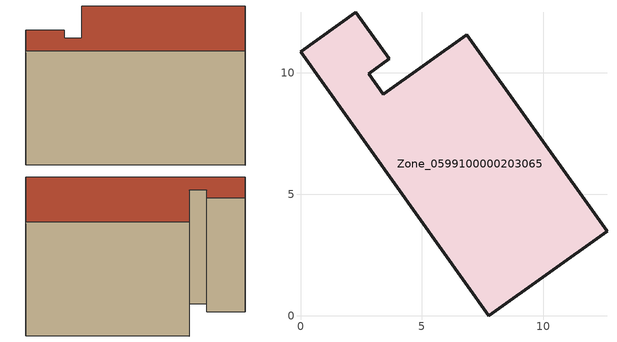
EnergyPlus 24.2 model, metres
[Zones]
Zone_0599100000203065
 floor ground (C_G): 2.28,12.5 3.65,10.59 2.8,9.97 3.41,9.12 6.84,11.58 12.62,3.47 7.76,0 0,10.87 z0
 wall outside (C_F): 7.76,0 12.62,3.47 6.84,11.58 3.41,9.12 2.8,9.97 3.65,10.59 2.28,12.5 0,10.87 7.76,0 z0:7.78
 roof outside (C_R): 3.65,10.59 2.28,12.5 0,10.87 7.76,0 12.62,3.47 6.84,11.58 3.41,9.12 2.8,9.97 z7.78
[BUILDING]
Pand.0599100000203065: North Axis=0; Terrain=City; Loads Convergence Tolerance Value=0.04; Temperature Convergence Tolerance Value=0.4; Solar Distribution=FullExterior; Maximum Number of Warmup Days=25; Minimum Number of Warmup Days=1
[Site:Location]
Rotterdam.The.Hague.AP_ZH_NLD Design_Conditions: Latitude=51.96; Longitude=4.45; Time Zone=1; Elevation=-4.5
[SITE:GROUNDTEMPERATURE:BUILDINGSURFACE]
18, 18, 18, 18, 18, 18, 18, 18, 18, 18, 18, 18
[MATERIAL] Thermal Absorptance=0.9; Solar Absorptance=0.7; Visible Absorptance=0.7
Name | Roughness | Thickness | Conductivity | Density | Specific Heat
G.TC.1975-1991 | MediumSmooth | 0.15 | 0.288461 | 540 | 1210
F.TC.1975-1991 | Rough | 0.3 | 0.230769 | 1920 | 840
R.TC.1975-1991 | MediumRough | 0.2 | 0.153846 | 1500 | 1000
[CONSTRUCTION]
C_G: G.TC.1975-1991
C_F: F.TC.1975-1991
C_R: R.TC.1975-1991
[ZONE]
Zone_0599100000203065: Type=1; Multiplier=1; Ceiling Height=Autocalculate; Volume=Autocalculate; Floor Area=autocalculate; Part of Total Floor Area=Yes
[ZONEINFILTRATION:DESIGNFLOWRATE]
Infil_Zone_0599100000203065: Zone or ZoneList or Space or SpaceList=Zone_0599100000203065; Schedule=AlwaysOn; Design Flow Rate Calculation Method=Flow/Area; Flow Rate per Floor Area=0.003; Constant Term Coefficient=1; Temperature Term Coefficient=0; Velocity Term Coefficient=0; Velocity Squared Term Coefficient=0
[HVACTEMPLATE:ZONE:IDEALLOADSAIRSYSTEM]
Zone_0599100000203065: Maximum Heating Supply Air Temperature=50; Minimum Cooling Supply Air Temperature=13; Maximum Heating Supply Air Humidity Ratio=0.0156; Minimum Cooling Supply Air Humidity Ratio=0.0077; Heating Limit=NoLimit; Cooling Limit=NoLimit; Dehumidification Control Type=ConstantSensibleHeatRatio; Cooling Sensible Heat Ratio=0.7; Dehumidification Setpoint=60; Humidification Control Type=None; Humidification Setpoint=30; Outdoor Air Method=None; Outdoor Air Flow Rate per Person=0.00944; Outdoor Air Flow Rate per Zone Floor Area=0; Outdoor Air Flow Rate per Zone=0; Demand Controlled Ventilation Type=None; Outdoor Air Economizer Type=NoEconomizer; Heat Recovery Type=None; Sensible Heat Recovery Effectiveness=0.7; Latent Heat Recovery Effectiveness=0.65
[ZONECONTROL:THERMOSTAT]
ThermostatControl_Zone_0599100000203065: Zone or ZoneList=Zone_0599100000203065; Control Type Schedule=DualSetpointControlType; Control 1=Thermostat_Zone_0599100000203065; Temperature Difference Between Cutout And Setpoint=0
[THERMOSTATSETPOINT:DUALSETPOINT]
Thermostat_Zone_0599100000203065: Heating Setpoint Temperature Schedule=HeatingSetpoint_Zone_0599100000203065; Cooling Setpoint Temperature Schedule=CoolingSetpoint_Zone_0599100000203065
[SCHEDULE:COMPACT]
HeatingSetpoint_Zone_0599100000203065: Through: 12/31, For: AllDays, Until: 24:00, 21
CoolingSetpoint_Zone_0599100000203065: Through: 12/31, For: AllDays, Until: 24:00, 24
DualSetpointControlType: Through: 12/31, For: AllDays, Until: 24:00, 4
AlwaysOn: Through: 12/31, For: AllDays, Until: 24:00, 1
